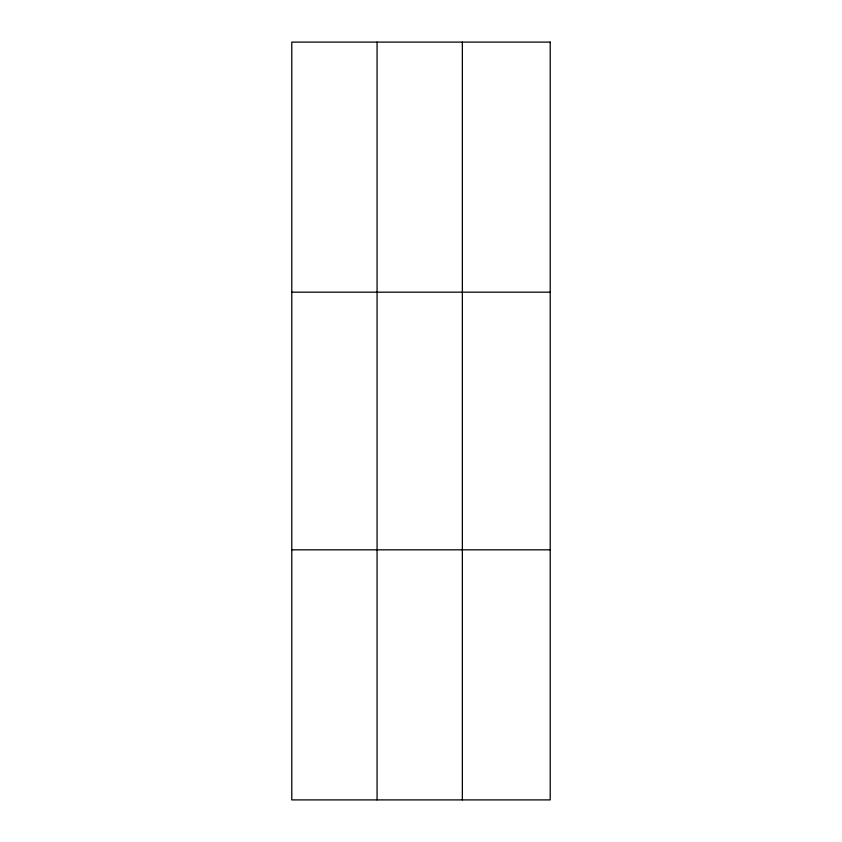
<?xml version="1.0" encoding="UTF-8"?>
<svg xmlns="http://www.w3.org/2000/svg" width="842" height="842" viewBox="0 0 842 842"><rect width="100%" height="100%" fill="white"/><g stroke="black" fill="none" stroke-linecap="round" stroke-linejoin="round"><path stroke-width="1.26" d="M377.069 799.9L377.069 42.1M462.353 799.9L462.353 42.1M291.785 292.174L550.215 292.174M291.785 549.826L550.215 549.826M550.215 42.1L550.215 799.9L291.785 799.9L291.785 42.1L550.215 42.1"/></g></svg>
